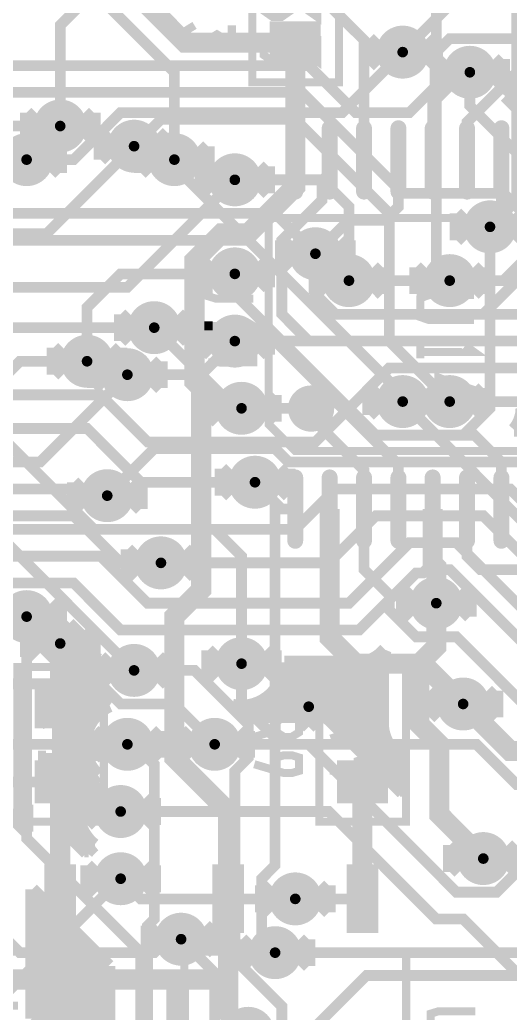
# Model space of a CAD drawing. Extents: x -10 to 131, y -93 to 209.
# Drawn here: x 76.71 to 85.98, y -5.08 to 13.69 of the extents above; entities that cross this region are included whole.
import ezdxf

# ---------------------------------------------------------------- set-up
doc = ezdxf.new("R2010")
doc.units = 0
doc.header["$MEASUREMENT"] = 0
doc.layers.get('0').update_dxf_attribs({"linetype": 'CONTINUOUS'})
for name, color, linetype in [('22-303-0_AST', 7, 'CONTINUOUS'), ('22-303-0_BOT', 2, 'CONTINUOUS'), ('22-303-0_DRD', 6, 'CONTINUOUS'), ('22-303-0_DRL', 1, 'CONTINUOUS'), ('22-303-0_GND', 3, 'CONTINUOUS'), ('22-303-0_IN1', 10, 'CONTINUOUS'), ('22-303-0_SMT', 9, 'CONTINUOUS'), ('22-303-0_SPT', 11, 'CONTINUOUS'), ('22-303-0_SST', 8, 'CONTINUOUS'), ('22-303-0_TOP', 15, 'CONTINUOUS'), ('THRUHOLE_TAP', 2, 'CONTINUOUS')]:
    doc.layers.add(name, color=color, linetype=linetype)

# ---------------------------------------------------------------- blocks, each defined once
blk = doc.blocks.new('OBLONG_56')
at = {"const_width": 0.29972}
blk.add_lwpolyline([(0, 0.59944), (0, -0.59944)], dxfattribs=at)
at = {"const_width": 0.14986}
for points in [[(-0.07493, 0.59944, 1), (0.07493, 0.59944, 1)], [(-0.07493, -0.59944, 1), (0.07493, -0.59944, 1)]]:
    blk.add_lwpolyline(points, format="xyb", close=True, dxfattribs=at)
blk = doc.blocks.new('ROUND_70')
at = {"const_width": 0.29972}
blk.add_lwpolyline([(-0.14986, 0, 1), (0.14986, 0, 1)], format="xyb", close=True, dxfattribs=at)
blk = doc.blocks.new('ROUND_75')
at = {"const_width": 0.29972}
blk.add_lwpolyline([(-0.14986, 0, 1), (0.14986, 0, 1)], format="xyb", close=True, dxfattribs=at)
blk = doc.blocks.new('ROUND_116')
at = {"const_width": 0.10033}
blk.add_lwpolyline([(-0.050164, 0, 1), (0.050164, 0, 1)], format="xyb", close=True, dxfattribs=at)
blk = doc.blocks.new('ROUND_117')
at = {"const_width": 0.10033}
blk.add_lwpolyline([(-0.050164, 0, 1), (0.050164, 0, 1)], format="xyb", close=True, dxfattribs=at)
blk = doc.blocks.new('ROUND_98')
at = {"const_width": 0.50038}
blk.add_lwpolyline([(-0.25019, 0, 1), (0.25019, 0, 1)], format="xyb", close=True, dxfattribs=at)
blk = doc.blocks.new('ROUND_100')
at = {"const_width": 0.50038}
blk.add_lwpolyline([(-0.25019, 0, 1), (0.25019, 0, 1)], format="xyb", close=True, dxfattribs=at)
blk = doc.blocks.new('ROUND_101')
at = {"const_width": 0.0635}
blk.add_lwpolyline([(-0.03175, 0, 1), (0.03175, 0, 1)], format="xyb", close=True, dxfattribs=at)
blk = doc.blocks.new('ROUND_68')
at = {"const_width": 0.29972}
blk.add_lwpolyline([(-0.14986, 0, 1), (0.14986, 0, 1)], format="xyb", close=True, dxfattribs=at)
blk = doc.blocks.new('RECTANGLE_3')
blk.add_solid([(0.4826, 0.4064), (0.4826, -0.4064), (-0.4826, 0.4064), (-0.4826, -0.4064)])
blk = doc.blocks.new('RECTANGLE_49')
blk.add_solid([(0.29972, 0.65024), (0.29972, -0.65024), (-0.29972, 0.65024), (-0.29972, -0.65024)])
blk = doc.blocks.new('ROUND_108')
at = {"const_width": 0.10033}
blk.add_lwpolyline([(-0.050164, 0, 1), (0.050164, 0, 1)], format="xyb", close=True, dxfattribs=at)

msp = doc.modelspace()

# ---------------------------------------------------------------- linework, layer by layer
at = {"layer": '22-303-0_AST', "const_width": 0.1524}
for points in [[(82.7405, 12.5095), (82.7405, 15.4305), (81.1022, 15.4305), (81.1022, 12.5095), (82.7405, 12.5095)], [(81.48574, 14.22146), (81.31556, 14.10208), (81.31556, 13.86586), (81.48574, 13.74648), (81.65592, 13.74648), (81.99374, 13.9827), (82.33156, 13.74648), (82.33156, 14.22146)], [(81.48574, 13.38326), (81.31556, 13.26388), (81.31556, 13.02766), (81.48574, 12.90828), (81.65592, 12.90828), (81.99374, 13.1445), (82.33156, 12.90828), (82.33156, 13.38326)], [(81.41462, 6.0452), (81.915, 5.54482), (88.2142, 5.54482), (88.2142, 9.9441), (81.41462, 9.9441), (81.41462, 6.0452)], [(85.29574, 8.01624), (84.44992, 8.01624), (84.27974, 8.07466), (84.27974, 8.43026), (84.44992, 8.49122), (85.29574, 8.49122)], [(84.27974, 7.29742), (84.27974, 7.53364)], [(84.27974, 7.41426), (85.29574, 7.41426), (85.1281, 7.53364)], [(84.6201, 6.45922), (84.6201, 6.93166), (85.29574, 6.69544), (85.29574, 6.57606), (84.27974, 6.57606)], [(82.0928, 6.68274), (82.0928, 6.00456)], [(82.22996, 6.7056), (82.22996, 5.98424)], [(82.54238, 6.49732), (81.88706, 6.49732)], [(81.95564, 6.59638), (81.95564, 6.09346)], [(82.42808, 6.63448), (81.99882, 6.63448)], [(82.36712, 6.67258), (82.36712, 6.01726)], [(82.50428, 6.55828), (82.50428, 6.12902)], [(82.5754, 6.36016), (81.85404, 6.36016)], [(82.55254, 6.223), (81.87436, 6.223)], [(82.46618, 6.08584), (81.96326, 6.08584)], [(78.2955, -1.4605), (78.2955, 1.4605), (76.6572, 1.4605), (76.6572, -1.4605), (78.2955, -1.4605)], [(84.0105, -1.4605), (84.0105, 1.4605), (82.3722, 1.4605), (82.3722, -1.4605), (84.0105, -1.4605)], [(77.63256, 0.83566), (77.63256, 0.48006), (77.80274, 0.36068), (77.97292, 0.36068), (78.14056, 0.48006), (78.14056, 0.83566), (77.12456, 0.83566)], [(77.63256, 0.53848), (77.12456, 0.36068)], [(83.09356, 0.58166), (83.09356, 0.22606), (83.26374, 0.10668), (83.43392, 0.10668), (83.60156, 0.22606), (83.60156, 0.58166), (82.58556, 0.58166)], [(83.09356, 0.28448), (82.58556, 0.10668)], [(77.12456, -0.35814), (77.12456, -0.12192)], [(77.12456, -0.23876), (78.14056, -0.23876), (77.97292, -0.12192)], [(83.09356, -0.67056), (83.09356, -0.31496), (83.26374, -0.25654), (83.43392, -0.25654), (83.60156, -0.31496), (83.60156, -0.67056), (83.43392, -0.73152), (83.26374, -0.73152), (82.58556, -0.49276)], [(77.12456, -1.07696), (77.12456, -0.84074)], [(77.12456, -0.96012), (78.14056, -0.96012), (77.97292, -0.84074)], [(74.29754, -7.41934), (74.10196, -7.2136), (74.10196, -3.91668), (78.29804, -3.91668), (78.29804, -7.52094), (74.39914, -7.52094), (74.29754, -7.41934)], [(80.01254, -7.41934), (79.81696, -7.2136), (79.81696, -3.91668), (84.01304, -3.91668), (84.01304, -7.52094), (80.11414, -7.52094), (80.01254, -7.41934)], [(76.67244, -5.41274), (75.82662, -5.41274), (75.65644, -5.35178), (75.65644, -4.99618), (75.82662, -4.93776), (76.67244, -4.93776)]]:
    msp.add_lwpolyline(points, dxfattribs=at)
for points in [[(82.21472, 6.7056, 0.4142136), (81.85404, 6.34492)], [(82.5754, 6.34492, 0.4142136), (82.21472, 6.7056)], [(81.85404, 6.34492, 0.4142136), (82.21472, 5.98424)], [(82.21472, 5.98424, 0.4142136), (82.5754, 6.34492)]]:
    msp.add_lwpolyline(points, format="xyb", dxfattribs=at)
at = {"layer": '22-303-0_BOT'}
for points, const_width in [([(75.057, 25.273), (75.311, 25.019), (75.311, 20.32), (71.755, 16.764), (71.755, 12.954), (73.279, 11.43), (74.93, 11.43), (76.327, 12.827), (82.169, 12.827), (83.058, 11.938), (84.074, 11.938), (84.582, 12.446), (84.582, 13.081), (84.836, 13.335), (100.33, 13.335), (101.346, 12.319)], 0.2032), ([(62.611, 22.987), (69.596, 22.987), (71.755, 20.828), (71.755, 18.161), (70.739, 17.145), (70.739, 12.573), (72.898, 10.414), (75.184, 10.414), (76.454, 11.684), (77.47, 11.684)], 0.2032), ([(76.835, 11.049), (76.454, 11.049), (75.311, 9.906), (72.771, 9.906), (70.231, 12.446), (70.231, 17.272), (71.247, 18.288), (71.247, 20.701), (69.85, 22.098), (60.96, 22.098), (60.325, 21.463)], 0.2032), ([(85.217, 12.7), (85.217, 12.065), (87.503, 9.779), (87.503, 8.255), (89.154, 6.604)], 0.2032), ([(86.02472, 12.7), (86.02432, 12.72539)], 0.254), ([(89.88552, 12.7254), (86.02472, 12.7254)], 0.254), ([(86.0044, 12.51966), (86.0044, 12.13866)], 0.254), ([(89.87028, 12.6238), (86.01964, 12.6238)], 0.254), ([(76.454, 12.319), (82.042, 12.319), (83.947, 10.414), (85.852, 10.414), (86.233, 10.033), (86.233, 8.509), (88.773, 5.969), (89.408, 5.969), (89.535, 5.842), (96.901, 5.842), (97.663, 6.604), (97.663, 6.985), (98.552, 7.874), (100.203, 7.874), (102.997, 5.08), (102.997, 4.318), (104.775, 2.54), (105.664, 2.54), (106.299, 3.175), (115.062, 3.175), (115.57, 3.683), (115.57, 11.176)], 0.2032), ([(89.8906, 12.3952), (85.96376, 12.3952)], 0.254), ([(85.8901, 12.25296), (87.92718, 10.21588)], 0.254), ([(89.9795, 12.1666), (85.97646, 12.1666)], 0.254), ([(78.867, 11.303), (79.375, 11.811), (81.915, 11.811), (83.693, 10.033), (83.693, 7.62), (84.836, 6.477)], 0.2032), ([(83.947, 6.477), (83.947, 6.604), (79.629, 10.922), (79.629, 11.049)], 0.2032), ([(82.931, 8.763), (82.931, 10.16), (82.423, 10.668), (80.772, 10.668)], 0.2032), ([(69.85, 10.16), (69.85, 10.033), (70.485, 9.398), (72.771, 9.398), (78.105, 4.064), (81.915, 4.064), (82.677, 4.826), (85.979, 4.826), (86.233, 4.572), (88.9, 4.572), (89.662, 5.334), (98.806, 5.334), (99.949, 6.477)], 0.2032), ([(85.598, 9.779), (85.598, 6.35), (85.09, 5.842), (83.439, 5.842), (80.772, 8.509), (80.772, 8.89)], 0.2032), ([(101.219, 4.699), (101.219, 0.381), (100.838, 0), (99.06, 0), (98.425, 0.635), (96.139, 0.635), (95.885, 0.381), (87.757, 0.381), (84.836, 3.302), (84.3915, 3.302), (84.328, 3.2385), (84.201, 3.2385), (83.1215, 2.159), (78.613, 2.159), (77.724, 3.048), (76.454, 3.048), (75.946, 2.54), (75.438, 2.54), (75.057, 2.921), (75.057, 6.477), (72.644, 8.89), (69.85, 8.89)], 0.2032), ([(78.74, 6.985), (80.137, 6.985), (80.772, 7.62)], 0.2032), ([(86.487, 5.9436), (86.05266, 5.9436)], 0.254), ([(87.884, 5.9944), (86.0933, 5.9944)], 0.254), ([(78.359, 4.699), (79.248, 5.588), (81.534, 5.588), (81.788, 5.334), (86.487, 5.334), (86.741, 5.08), (88.01608, 5.08), (88.27008, 5.334), (88.773, 5.334)], 0.2032), ([(79.375, 3.429), (82.55, 3.429), (83.439, 4.318), (85.471, 4.318), (87.249, 2.54), (99.441, 2.54), (100.584, 1.397), (100.584, 0.635)], 0.2032), ([(99.949, 1.143), (96.52, 1.143), (95.631, 2.032), (86.741, 2.032), (84.963, 3.81), (84.074, 3.81), (82.931, 2.667), (79.121, 2.667), (78.232, 3.556), (76.073, 3.556), (75.692, 3.175)], 0.2032), ([(84.582, 2.667), (84.582, 1.84404), (84.25942, 1.524), (84.25942, 0.381), (84.64042, 0), (84.64042, -1.32842), (85.471, -2.159)], 0.381), ([(76.835, 2.413), (76.835, -1.778), (78.994, -3.937), (78.994, -7.366), (84.836, -13.208), (89.789, -13.208)], 0.2032), ([(77.63002, 2.27838), (78.14564, 1.76276)], 0.254), ([(77.7748, 2.1336), (77.7748, -1.8542)], 0.254), ([(77.5462, 2.02946), (77.5462, -1.6256)], 0.254), ([(77.8002, 2.1082), (77.58176, 2.1082)], 0.254), ([(77.4446, 1.88214), (77.4446, -1.524)], 0.254), ([(78.0288, 1.8796), (77.4446, 1.8796)], 0.254), ([(78.0034, 1.905), (78.0034, 0.3302)], 0.254), ([(83.61426, 1.78816), (83.5533, 1.7272)], 0.254), ([(78.09992, 1.651), (77.4446, 1.651)], 0.254), ([(83.2612, 1.56464), (83.2612, -0.2286)], 0.254), ([(83.57362, 1.651), (83.45678, 1.651)], 0.254), ([(83.4898, 1.67386), (83.4898, -0.4572)], 0.254), ([(78.05928, 1.4224), (77.4446, 1.4224)], 0.254), ([(83.56092, 1.4224), (81.6991, 1.4224)], 0.254), ([(81.70672, 1.524), (81.70632, 1.54939)], 0.254), ([(83.1215, 1.5494), (81.70672, 1.5494)], 0.254), ([(81.8896, 1.5494), (81.8896, 0.6096)], 0.254), ([(82.1182, 1.5494), (82.1182, 0.6096)], 0.254), ([(82.3468, 1.5494), (82.3468, 0.58166)], 0.254), ([(82.5754, 1.5494), (82.5754, 0.45466)], 0.254), ([(82.804, 1.5494), (82.804, 0.22606)], 0.254), ([(83.0326, 1.5494), (83.0326, 0)], 0.254), ([(83.56092, 1.524), (83.56092, 0.381)], 0.254), ([(78.08468, 1.1938), (77.4446, 1.1938)], 0.254), ([(83.56092, 1.1938), (81.6356, 1.1938)], 0.254), ([(81.661, 1.25476), (81.661, 0.6096)], 0.254), ([(78.18374, 0.9652), (77.4446, 0.9652)], 0.254), ([(78.232, 0.89662), (78.232, 0.62738)], 0.254), ([(81.4324, 0.91694), (81.4324, 0.6096)], 0.254), ([(83.56092, 0.9652), (81.48066, 0.9652)], 0.254), ([(96.4438, -1.016), (96.27108, -0.889), (96.01708, -0.889), (95.25, -0.127), (85.979, -0.127), (85.09, 0.762)], 0.381), ([(78.40218, 0.7366), (77.4446, 0.7366)], 0.254), ([(80.9752, 0.71882), (80.9752, 0.6096)], 0.254), ([(83.56092, 0.7366), (81.07934, 0.7366)], 0.254), ([(81.2038, 0.7747), (81.2038, 0.6096)], 0.254), ([(78.11262, 0.508), (77.4446, 0.508)], 0.254), ([(82.169, 0.6096), (80.91932, 0.6096)], 0.254), ([(83.56092, 0.508), (82.50428, 0.508)], 0.254), ([(77.98054, 0.2794), (77.4446, 0.2794)], 0.254), ([(82.6008, 0.4318), (83.94192, -0.91186)], 0.254), ([(83.56854, 0.2794), (82.75066, 0.2794)], 0.254), ([(77.93228, 0.0508), (77.4446, 0.0508)], 0.254), ([(80.391, 0), (82.169, 0), (84.963, -2.794), (85.725, -2.794), (87.63, -0.889), (91.821, -0.889)], 0.2032), ([(83.64474, 0.0508), (82.97926, 0.0508)], 0.254), ([(83.7184, -0.05842), (83.7184, -0.6858)], 0.254), ([(83.77174, -0.11938), (83.94192, -0.28956)], 0.254), ([(77.9526, -0.1778), (77.4446, -0.1778)], 0.254), ([(83.83016, -0.1778), (83.20786, -0.1778)], 0.254), ([(83.94192, -0.28956), (83.94192, -0.91186)], 0.254), ([(78.0415, -0.4064), (77.4446, -0.4064)], 0.254), ([(78.0034, -0.3302), (78.0034, -0.73914)], 0.254), ([(83.94192, -0.4064), (83.43646, -0.4064)], 0.254), ([(78.11262, -0.635), (77.4446, -0.635)], 0.254), ([(83.94192, -0.635), (83.66506, -0.635)], 0.254), ([(77.9145, -0.8636), (77.4446, -0.8636)], 0.254), ([(83.94192, -0.8636), (83.89366, -0.8636)], 0.254), ([(77.8256, -1.0922), (77.4446, -1.0922)], 0.254), ([(77.80528, -1.3208), (77.4446, -1.3208)], 0.254), ([(78.613, -1.27), (82.55, -1.27), (84.582, -3.302), (85.09, -3.302), (86.233, -4.445), (93.726, -4.445), (94.615, -3.556), (95.758, -3.556), (96.393, -4.191), (101.981, -4.191)], 0.2032), ([(77.4446, -1.524), (77.97038, -2.04978)], 0.254), ([(77.85354, -1.5494), (77.46746, -1.5494)], 0.254), ([(77.98562, -1.778), (77.69606, -1.778)], 0.254), ([(78.0034, -1.79832), (78.0034, -2.00914)], 0.254), ([(78.00594, -2.0066), (77.92466, -2.0066)], 0.254), ([(81.915, -2.921), (78.994, -2.921), (78.613, -2.54)], 0.2032), ([(76.9366, -2.74066), (78.3844, -4.18846)], 0.254), ([(76.9366, -2.74066), (76.9366, -5.18414)], 0.254), ([(77.1144, -2.921), (76.9366, -2.921)], 0.254), ([(77.089, -2.89306), (77.089, -5.44576)], 0.254), ([(77.3176, -3.12166), (77.3176, -23.75154)], 0.254), ([(77.343, -3.1496), (76.9366, -3.1496)], 0.254), ([(77.5716, -3.3782), (76.9366, -3.3782)], 0.254), ([(77.5462, -3.35026), (77.5462, -23.84298)], 0.254), ([(77.8002, -3.6068), (76.9366, -3.6068)], 0.254), ([(77.7748, -3.57886), (77.7748, -23.60676)], 0.254), ([(78.0288, -3.8354), (76.9366, -3.8354)], 0.254), ([(78.0034, -3.80746), (78.0034, -23.44928)], 0.254), ([(83.439, -6.223), (80.899, -6.223), (80.391, -5.715), (80.391, -4.318), (79.756, -3.683)], 0.2032), ([(78.2574, -4.064), (76.9366, -4.064)], 0.254), ([(78.232, -4.03606), (78.232, -23.34514)], 0.254), ([(78.3844, -4.18846), (78.3844, -7.366)], 0.254), ([(78.3844, -4.2926), (76.9366, -4.2926)], 0.254), ([(78.3844, -4.5212), (76.9366, -4.5212)], 0.254), ([(79.6036, -4.47548), (79.6036, -7.112)], 0.254), ([(79.7306, -4.5212), (79.6036, -4.5212)], 0.254), ([(79.70012, -4.48818), (79.7814, -4.56946)], 0.254), ([(79.7814, -4.56946), (79.7814, -5.715)], 0.254), ([(78.3844, -4.7498), (76.9366, -4.7498)], 0.254), ([(79.7814, -4.7498), (79.6036, -4.7498)], 0.254), ([(78.3844, -4.9784), (76.9366, -4.9784)], 0.254), ([(79.7814, -4.9784), (79.6036, -4.9784)], 0.254)]:
    msp.add_lwpolyline(points, dxfattribs=dict(at, const_width=const_width))
at = {"layer": '22-303-0_BOT', "const_width": 0.254}
for points in [[(85.8901, 12.25296, 0.1476233), (86.02503, 12.7)], [(86.05266, 5.9436, 0.1844009), (86.20782, 6.35)], [(77.4446, 1.88214, 0.1380486), (77.632, 2.27804)], [(78.14564, 1.76276, 0.1178576), (78.05821, 1.397)], [(83.61426, 1.78816, 0.0974632), (83.56228, 1.524)], [(83.61426, 1.78816, 0.0974632), (83.56228, 1.524)], [(83.1215, 1.5494, 0.1989118), (83.55255, 1.72795)], [(83.1215, 1.5494, 0.1989118), (83.55255, 1.72795)], [(78.05928, 1.397, 0.2452127), (78.40499, 0.73445)], [(80.899, 0.71628, 0.4142136), (81.70672, 1.524)], [(78.40472, 0.73406, 0.293613), (77.93228, 0)], [(80.91932, 0.6096, 0.0715318), (80.72614, 0.73376)], [(80.72628, 0.73406, 0.0538675), (80.899, 0.7154)], [(82.6008, 0.4318, 0.1989124), (82.169, 0.61066)], [(83.56092, 0.381, 0.1989118), (83.7655, -0.11291)], [(77.93228, 0, 0.2052854), (78.18301, -0.58496)], [(78.18374, -0.5842, 0.258415), (77.80394, -1.27)], [(77.80528, -1.27, 0.2297739), (78.11308, -1.90442)], [(78.11262, -1.905, 0.0630194), (77.97022, -2.04966)], [(79.6036, -4.47548, 0.0301838), (79.70013, -4.48806)], [(77.13472, -5.715, 0.1810574), (76.93613, -5.18455)]]:
    msp.add_lwpolyline(points, format="xyb", dxfattribs=at)
at = {"layer": '22-303-0_DRD', "const_width": 0.254}
for points in [[(83.312, 12.827), (83.947, 13.462)], [(83.947, 13.462), (84.582, 12.827)], [(83.312, 13.335), (83.312, 12.827)], [(83.947, 12.7), (83.312, 13.335)], [(84.582, 13.335), (83.947, 12.7)], [(84.582, 12.827), (84.582, 13.335)], [(84.582, 12.446), (85.217, 13.081)], [(85.217, 13.081), (85.852, 12.446)], [(84.582, 12.954), (84.582, 12.446)], [(85.217, 12.319), (84.582, 12.954)], [(85.852, 12.954), (85.217, 12.319)], [(85.852, 12.446), (85.852, 12.954)], [(76.835, 11.43), (77.47, 12.065)], [(76.835, 11.938), (76.835, 11.43)], [(77.47, 11.303), (76.835, 11.938)], [(77.47, 12.065), (78.105, 11.43)], [(78.105, 11.938), (77.47, 11.303)], [(78.105, 11.43), (78.105, 11.938)], [(78.232, 11.049), (78.867, 11.684)], [(78.232, 11.557), (78.232, 11.049)], [(78.867, 10.922), (78.232, 11.557)], [(78.867, 11.684), (79.502, 11.049)], [(79.502, 11.557), (78.867, 10.922)], [(79.502, 11.049), (79.502, 11.557)], [(76.2, 10.795), (76.835, 11.43)], [(76.835, 11.43), (77.47, 10.795)], [(78.994, 10.795), (79.629, 11.43)], [(79.629, 11.43), (80.264, 10.795)], [(76.835, 10.668), (76.2, 11.303)], [(77.47, 11.303), (76.835, 10.668)], [(77.47, 10.795), (77.47, 11.303)], [(78.994, 11.303), (78.994, 10.795)], [(79.629, 10.668), (78.994, 11.303)], [(80.264, 11.303), (79.629, 10.668)], [(80.264, 10.795), (80.264, 11.303)], [(80.137, 10.414), (80.772, 11.049)], [(80.772, 11.049), (81.407, 10.414)], [(80.137, 10.922), (80.137, 10.414)], [(80.772, 10.287), (80.137, 10.922)], [(81.407, 10.922), (80.772, 10.287)], [(81.407, 10.414), (81.407, 10.922)], [(84.963, 9.525), (85.598, 10.16)], [(84.963, 9.525), (85.598, 10.16)], [(84.963, 9.525), (85.598, 10.16)], [(84.963, 10.033), (84.963, 9.525)], [(85.598, 9.398), (84.963, 10.033)], [(84.963, 10.033), (84.963, 9.525)], [(85.598, 9.398), (84.963, 10.033)], [(84.963, 10.033), (84.963, 9.525)], [(85.598, 9.398), (84.963, 10.033)], [(85.598, 10.16), (86.233, 9.525)], [(85.598, 10.16), (86.233, 9.525)], [(85.598, 10.16), (86.233, 9.525)], [(86.233, 10.033), (85.598, 9.398)], [(86.233, 10.033), (85.598, 9.398)], [(86.233, 10.033), (85.598, 9.398)], [(81.661, 9.017), (82.296, 9.652)], [(82.296, 9.652), (82.931, 9.017)], [(81.661, 9.525), (81.661, 9.017)], [(82.296, 8.89), (81.661, 9.525)], [(82.931, 9.525), (82.296, 8.89)], [(82.931, 9.017), (82.931, 9.525)], [(80.137, 8.636), (80.772, 9.271)], [(80.772, 9.271), (81.407, 8.636)], [(80.137, 9.144), (80.137, 8.636)], [(80.772, 8.509), (80.137, 9.144)], [(81.407, 9.144), (80.772, 8.509)], [(81.407, 8.636), (81.407, 9.144)], [(82.296, 8.509), (82.931, 9.144)], [(82.931, 9.144), (83.566, 8.509)], [(84.201, 8.509), (84.836, 9.144)], [(84.836, 9.144), (85.471, 8.509)], [(82.296, 9.017), (82.296, 8.509)], [(82.931, 8.382), (82.296, 9.017)], [(83.566, 9.017), (82.931, 8.382)], [(83.566, 8.509), (83.566, 9.017)], [(84.201, 9.017), (84.201, 8.509)], [(84.836, 8.382), (84.201, 9.017)], [(85.471, 9.017), (84.836, 8.382)], [(85.471, 8.509), (85.471, 9.017)], [(78.613, 7.62), (79.248, 8.255)], [(79.248, 8.255), (79.883, 7.62)], [(78.613, 8.128), (78.613, 7.62)], [(79.248, 7.493), (78.613, 8.128)], [(79.883, 8.128), (79.248, 7.493)], [(79.883, 7.62), (79.883, 8.128)], [(80.137, 7.366), (80.772, 8.001)], [(80.137, 7.366), (80.772, 8.001)], [(80.772, 8.001), (81.407, 7.366)], [(80.772, 8.001), (81.407, 7.366)], [(80.137, 7.874), (80.137, 7.366)], [(80.772, 7.239), (80.137, 7.874)], [(80.137, 7.874), (80.137, 7.366)], [(80.772, 7.239), (80.137, 7.874)], [(81.407, 7.874), (80.772, 7.239)], [(81.407, 7.874), (80.772, 7.239)], [(81.407, 7.366), (81.407, 7.874)], [(81.407, 7.366), (81.407, 7.874)], [(77.343, 6.985), (77.978, 7.62)], [(77.978, 7.62), (78.613, 6.985)], [(77.343, 7.493), (77.343, 6.985)], [(77.978, 6.858), (77.343, 7.493)], [(78.613, 7.493), (77.978, 6.858)], [(78.613, 6.985), (78.613, 7.493)], [(78.105, 6.731), (78.74, 7.366)], [(78.105, 7.239), (78.105, 6.731)], [(78.74, 6.604), (78.105, 7.239)], [(78.74, 7.366), (79.375, 6.731)], [(79.375, 7.239), (78.74, 6.604)], [(79.375, 6.731), (79.375, 7.239)], [(83.312, 6.223), (83.947, 6.858)], [(83.312, 6.223), (83.947, 6.858)], [(83.947, 6.858), (84.582, 6.223)], [(83.947, 6.858), (84.582, 6.223)], [(84.201, 6.223), (84.836, 6.858)], [(84.836, 6.858), (85.471, 6.223)], [(80.264, 6.096), (80.899, 6.731)], [(80.899, 6.731), (81.534, 6.096)], [(83.312, 6.731), (83.312, 6.223)], [(83.947, 6.096), (83.312, 6.731)], [(83.312, 6.731), (83.312, 6.223)], [(83.947, 6.096), (83.312, 6.731)], [(84.582, 6.731), (83.947, 6.096)], [(84.582, 6.731), (83.947, 6.096)], [(84.201, 6.731), (84.201, 6.223)], [(84.836, 6.096), (84.201, 6.731)], [(84.582, 6.223), (84.582, 6.731)], [(84.582, 6.223), (84.582, 6.731)], [(85.471, 6.731), (84.836, 6.096)], [(85.471, 6.223), (85.471, 6.731)], [(80.264, 6.604), (80.264, 6.096)], [(80.899, 5.969), (80.264, 6.604)], [(81.534, 6.604), (80.899, 5.969)], [(81.534, 6.096), (81.534, 6.604)], [(80.518, 4.699), (81.153, 5.334)], [(80.518, 4.699), (81.153, 5.334)], [(81.153, 5.334), (81.788, 4.699)], [(81.153, 5.334), (81.788, 4.699)], [(80.518, 5.207), (80.518, 4.699)], [(81.153, 4.572), (80.518, 5.207)], [(80.518, 5.207), (80.518, 4.699)], [(81.153, 4.572), (80.518, 5.207)], [(81.788, 5.207), (81.153, 4.572)], [(81.788, 5.207), (81.153, 4.572)], [(81.788, 4.699), (81.788, 5.207)], [(81.788, 4.699), (81.788, 5.207)], [(77.724, 4.445), (78.359, 5.08)], [(77.724, 4.953), (77.724, 4.445)], [(78.359, 4.318), (77.724, 4.953)], [(78.359, 5.08), (78.994, 4.445)], [(78.994, 4.953), (78.359, 4.318)], [(78.994, 4.445), (78.994, 4.953)], [(78.74, 3.175), (79.375, 3.81)], [(78.74, 3.683), (78.74, 3.175)], [(79.375, 3.048), (78.74, 3.683)], [(79.375, 3.81), (80.01, 3.175)], [(80.01, 3.683), (79.375, 3.048)], [(80.01, 3.175), (80.01, 3.683)], [(83.947, 2.413), (84.582, 3.048)], [(83.947, 2.921), (83.947, 2.413)], [(84.582, 2.286), (83.947, 2.921)], [(84.582, 3.048), (85.217, 2.413)], [(85.217, 2.921), (84.582, 2.286)], [(85.217, 2.413), (85.217, 2.921)], [(76.2, 2.159), (76.835, 2.794)], [(76.835, 2.794), (77.47, 2.159)], [(76.835, 2.032), (76.2, 2.667)], [(77.47, 2.667), (76.835, 2.032)], [(77.47, 2.159), (77.47, 2.667)], [(76.835, 1.651), (77.47, 2.286)], [(76.835, 2.159), (76.835, 1.651)], [(77.47, 1.524), (76.835, 2.159)], [(77.47, 2.286), (78.105, 1.651)], [(78.105, 2.159), (77.47, 1.524)], [(78.105, 1.651), (78.105, 2.159)], [(78.232, 1.143), (78.867, 1.778)], [(78.867, 1.778), (79.502, 1.143)], [(80.264, 1.27), (80.899, 1.905)], [(80.264, 1.778), (80.264, 1.27)], [(80.899, 1.143), (80.264, 1.778)], [(80.899, 1.905), (81.534, 1.27)], [(81.534, 1.778), (80.899, 1.143)], [(81.534, 1.27), (81.534, 1.778)], [(78.232, 1.651), (78.232, 1.143)], [(78.867, 1.016), (78.232, 1.651)], [(79.502, 1.651), (78.867, 1.016)], [(79.502, 1.143), (79.502, 1.651)], [(81.534, 0.4572), (82.169, 1.0922)], [(81.534, 0.4572), (82.169, 1.0922)], [(82.169, 1.0922), (82.804, 0.4572)], [(82.169, 1.0922), (82.804, 0.4572)], [(84.455, 0.508), (85.09, 1.143)], [(84.455, 1.016), (84.455, 0.508)], [(85.09, 0.381), (84.455, 1.016)], [(85.09, 1.143), (85.725, 0.508)], [(85.725, 1.016), (85.09, 0.381)], [(85.725, 0.508), (85.725, 1.016)], [(81.534, 0.9652), (81.534, 0.4572)], [(82.169, 0.3302), (81.534, 0.9652)], [(81.534, 0.9652), (81.534, 0.4572)], [(82.169, 0.3302), (81.534, 0.9652)], [(82.804, 0.9652), (82.169, 0.3302)], [(82.804, 0.9652), (82.169, 0.3302)], [(82.804, 0.4572), (82.804, 0.9652)], [(82.804, 0.4572), (82.804, 0.9652)], [(78.105, -0.254), (78.74, 0.381)], [(78.105, 0.254), (78.105, -0.254)], [(78.74, -0.381), (78.105, 0.254)], [(78.74, 0.381), (79.375, -0.254)], [(79.375, 0.254), (78.74, -0.381)], [(79.375, -0.254), (79.375, 0.254)], [(79.756, -0.254), (80.391, 0.381)], [(79.756, 0.254), (79.756, -0.254)], [(80.391, -0.381), (79.756, 0.254)], [(80.391, 0.381), (81.026, -0.254)], [(81.026, 0.254), (80.391, -0.381)], [(81.026, -0.254), (81.026, 0.254)], [(76.2, -1.016), (76.835, -1.651)], [(77.978, -1.524), (78.613, -0.889)], [(77.978, -1.016), (77.978, -1.524)], [(78.613, -1.651), (77.978, -1.016)], [(78.613, -0.889), (79.248, -1.524)], [(79.248, -1.016), (78.613, -1.651)], [(79.248, -1.524), (79.248, -1.016)], [(76.835, -1.143), (76.2, -1.778)], [(76.835, -1.651), (76.835, -1.143)], [(84.836, -2.413), (85.471, -1.778)], [(85.471, -1.778), (86.106, -2.413)], [(84.836, -1.905), (84.836, -2.413)], [(85.471, -2.54), (84.836, -1.905)], [(86.106, -1.905), (85.471, -2.54)], [(86.106, -2.413), (86.106, -1.905)], [(77.978, -2.794), (78.613, -2.159)], [(78.613, -2.159), (79.248, -2.794)], [(77.978, -2.286), (77.978, -2.794)], [(78.613, -2.921), (77.978, -2.286)], [(79.248, -2.286), (78.613, -2.921)], [(79.248, -2.794), (79.248, -2.286)], [(81.28, -3.175), (81.915, -2.54)], [(81.915, -2.54), (82.55, -3.175)], [(81.28, -2.667), (81.28, -3.175)], [(81.915, -3.302), (81.28, -2.667)], [(82.55, -2.667), (81.915, -3.302)], [(82.55, -3.175), (82.55, -2.667)], [(79.121, -3.937), (79.756, -3.302)], [(79.756, -3.302), (80.391, -3.937)], [(79.121, -3.429), (79.121, -3.937)], [(79.756, -4.064), (79.121, -3.429)], [(80.391, -3.429), (79.756, -4.064)], [(80.391, -3.937), (80.391, -3.429)], [(80.899, -4.191), (81.534, -3.556)], [(80.899, -3.683), (80.899, -4.191)], [(81.534, -4.318), (80.899, -3.683)], [(81.534, -3.556), (82.169, -4.191)], [(82.169, -3.683), (81.534, -4.318)], [(82.169, -4.191), (82.169, -3.683)], [(80.391, -5.715), (81.026, -5.08)], [(81.026, -5.08), (81.661, -5.715)]]:
    msp.add_lwpolyline(points, dxfattribs=at)
at = {"layer": '22-303-0_IN1', "const_width": 0.2032}
for points in [[(74.676, 23.368), (75.946, 22.098), (75.946, 10.414), (76.327, 10.033), (81.534, 10.033), (82.296, 9.271)], [(85.598, 9.779), (86.106, 10.287), (86.106, 16.637), (93.853, 16.637), (94.107, 16.891), (94.107, 22.606)], [(91.186, 7.874), (90.17, 7.874), (89.789, 7.493), (88.138, 7.493), (87.757, 7.112), (83.693, 7.112), (82.296, 5.715), (79.121, 5.715), (78.232, 6.604), (66.802, 6.604), (66.294, 7.112), (66.294, 16.002), (61.976, 20.32), (60.706, 20.32), (60.452, 20.574), (56.515, 20.574), (56.007, 21.082), (56.007, 21.971)], [(86.868, 9.525), (85.471, 8.128), (82.423, 8.128), (81.026, 9.525), (76.2, 9.525), (75.438, 10.287), (75.438, 19.812), (74.676, 20.574)], [(57.15, 19.431), (57.658, 19.939), (58.674, 19.939), (59.309, 19.304), (60.452, 19.304), (60.96, 19.812), (61.849, 19.812), (65.405, 16.256), (65.405, 4.572), (65.913, 4.064), (80.391, 4.064), (80.899, 3.556), (80.899, 1.524)], [(95.631, 17.78), (95.631, 17.653), (93.599, 15.621), (93.599, 15.113), (91.313, 12.827), (91.313, 12.319), (90.932, 11.938), (90.551, 11.938), (86.233, 7.62), (80.772, 7.62)], [(77.47, 11.684), (77.47, 13.589), (80.772, 16.891), (85.852, 16.891), (86.106, 16.637), (86.106, 10.287), (85.598, 9.779)], [(83.947, 16.256), (84.582, 15.621), (84.582, 9.017), (84.836, 8.763)], [(83.947, 13.081), (82.804, 11.938), (78.613, 11.938), (77.724, 11.049), (76.835, 11.049)], [(80.772, 8.89), (78.613, 8.89), (77.978, 8.255), (77.978, 7.239)], [(79.248, 7.874), (80.772, 6.35), (80.899, 6.35)], [(83.947, 6.477), (87.122, 3.302), (87.122, -2.286), (94.488, -9.652)], [(81.153, 4.953), (78.994, 4.953), (77.978, 5.969), (67.437, 5.969)], [(81.534, -3.937), (81.28, -3.683), (81.28, -2.54), (81.534, -2.286), (81.534, 4.572), (81.153, 4.953)], [(83.566, -9.779), (81.661, -7.874), (81.661, -4.953), (80.772, -4.064), (80.772, -0.508), (81.026, -0.254), (81.026, 0.381), (80.01, 1.397), (78.867, 1.397)], [(75.819, 1.143), (78.232, 1.143), (78.613, 0.762), (79.629, 0.762), (80.391, 0)], [(72.517, -0.381), (72.898, 0), (77.343, 0), (78.613, -1.27)], [(78.74, 0), (78.867, 0), (79.248, -0.381), (79.248, -3.302), (79.121, -3.429), (79.121, -6.477), (83.185, -10.541)], [(78.613, -2.54), (76.2, -4.953), (68.707, -4.953)]]:
    msp.add_lwpolyline(points, dxfattribs=at)
at = {"layer": '22-303-0_SST', "const_width": 0.1524}
for points in [[(82.7405, 12.5095), (82.7405, 15.4305), (81.1022, 15.4305), (81.1022, 12.5095), (82.7405, 12.5095)], [(80.01, 13.58646), (79.8703, 13.5001), (79.8703, 13.33246), (80.01, 13.2461), (80.15224, 13.2461), (80.43418, 13.41628), (80.71612, 13.2461), (80.71612, 13.58646)], [(81.41462, 6.0452), (81.915, 5.54482), (88.2142, 5.54482), (88.2142, 9.9441), (81.41462, 9.9441), (81.41462, 6.0452)], [(81.11998, 8.42264), (80.41386, 8.42264), (80.27416, 8.46582), (80.27416, 8.71982), (80.41386, 8.76046), (81.11998, 8.76046)], [(80.27416, 7.82066), (80.27416, 7.99084)], [(80.27416, 7.90702), (81.11998, 7.90702), (80.97774, 7.99084)], [(80.5561, 7.13486), (80.5561, 7.47522), (81.11998, 7.30504), (81.11998, 7.22122), (80.27416, 7.22122)], [(82.0928, 6.68274), (82.0928, 6.00456)], [(82.22996, 6.7056), (82.22996, 5.98424)], [(82.54238, 6.49732), (81.88706, 6.49732)], [(81.95564, 6.59638), (81.95564, 6.09346)], [(82.42808, 6.63448), (81.99882, 6.63448)], [(82.36712, 6.67258), (82.36712, 6.01726)], [(82.50428, 6.55828), (82.50428, 6.12902)], [(82.5754, 6.36016), (81.85404, 6.36016)], [(82.55254, 6.223), (81.87436, 6.223)], [(82.46618, 6.08584), (81.96326, 6.08584)], [(78.2955, -1.4605), (78.2955, 1.4605), (76.6572, 1.4605), (76.6572, -1.4605), (78.2955, -1.4605)], [(84.0105, -1.4605), (84.0105, 1.4605), (82.3722, 1.4605), (82.3722, -1.4605), (84.0105, -1.4605)], [(81.56448, 0.48006), (81.56448, 0.22606), (81.70418, 0.1397), (81.84642, 0.1397), (81.98612, 0.22606), (81.98612, 0.48006), (81.1403, 0.48006)], [(81.56448, 0.2667), (81.1403, 0.1397)], [(81.56448, -0.50292), (81.56448, -0.24892), (81.70418, -0.20574), (81.84642, -0.20574), (81.98612, -0.24892), (81.98612, -0.50292), (81.84642, -0.54356), (81.70418, -0.54356), (81.1403, -0.37592)], [(74.29754, -7.41934), (74.39914, -7.52094), (78.29804, -7.52094), (78.29804, -3.91668), (74.10196, -3.91668), (74.10196, -7.2136), (74.29754, -7.41934)], [(80.01254, -7.41934), (80.11414, -7.52094), (84.01304, -7.52094), (84.01304, -3.91668), (79.81696, -3.91668), (79.81696, -7.2136), (80.01254, -7.41934)], [(85.32368, -5.38734), (84.61756, -5.38734), (84.47532, -5.34416), (84.47532, -5.09016), (84.61756, -5.04698), (85.32368, -5.04698)]]:
    msp.add_lwpolyline(points, dxfattribs=at)
for points in [[(82.21472, 6.7056, 0.4142136), (81.85404, 6.34492)], [(82.5754, 6.34492, 0.4142136), (82.21472, 6.7056)], [(81.85404, 6.34492, 0.4142136), (82.21472, 5.98424)], [(82.21472, 5.98424, 0.4142136), (82.5754, 6.34492)]]:
    msp.add_lwpolyline(points, format="xyb", dxfattribs=at)
at = {"layer": '22-303-0_TOP'}
for points, const_width in [([(81.915, 13.2588), (79.8322, 13.2588), (78.232, 14.859), (76.327, 14.859), (75.819, 15.367), (75.819, 28.321), (74.8538, 29.2862), (62.865, 29.2862)], 0.381), ([(79.629, 11.049), (79.629, 12.7), (77.978, 14.351), (76.073, 14.351), (75.311, 15.113), (75.311, 21.336), (74.295, 22.352), (65.786, 22.352), (64.897, 21.463), (64.48552, 21.05152), (63.4619, 21.05152)], 0.2032), ([(111.125, 17.526), (110.363, 16.764), (108.458, 16.764), (107.823, 17.399), (97.028, 17.399), (96.774, 17.145), (76.962, 17.145), (76.454, 16.637), (76.454, 15.621), (76.708, 15.367), (77.343, 15.367), (77.978, 16.002), (79.248, 16.002), (81.28, 13.97), (82.55, 13.97), (83.21548, 13.3096), (83.21548, 11.04392)], 0.2032), ([(94.361, 15.494), (93.726, 16.129), (91.694, 16.129), (90.932, 15.367), (86.233, 15.367), (83.947, 13.081)], 0.2032), ([(77.978, 16.002), (79.248, 16.002), (81.28, 13.97), (82.55, 13.97), (83.21548, 13.3096), (83.21548, 11.04392)], 0.2032), ([(81.915, 13.2588), (81.915, 11.04392)], 0.381), ([(92.32392, 11.30554), (92.32392, 12.573), (91.68892, 13.208), (86.614, 13.208), (85.16366, 11.75766), (85.16366, 11.04392)], 0.2032), ([(84.51342, 11.04392), (84.51342, 12.12342), (85.09, 12.7), (85.217, 12.7)], 0.2032), ([(62.738, 12.319), (64.008, 12.319), (65.532, 10.795), (70.104, 10.795), (71.247, 9.652), (77.216, 9.652), (78.867, 11.303)], 0.2032), ([(80.645, -2.91592), (80.645, -1.27), (79.629, -0.254), (79.629, 2.413), (80.137, 2.921), (80.137, 6.731), (80.01, 6.858), (80.01, 9.144), (80.518, 9.652), (81.026, 9.652), (81.915, 10.541), (81.915, 11.04392)], 0.381), ([(82.56524, 11.04392), (82.56524, 10.795), (82.43824, 10.668), (82.423, 10.668), (82.423, 10.287), (81.661, 9.525), (81.661, 8.128), (82.169, 7.62), (86.995, 7.62), (87.249, 7.874), (89.027, 7.874), (89.281, 8.128)], 0.2032), ([(82.296, 9.271), (82.931, 9.906), (83.61172, 9.906), (83.86572, 10.16), (83.86572, 11.04392)], 0.2032), ([(83.86572, 11.04392), (83.86572, 10.16), (83.61172, 9.906), (82.931, 9.906), (82.296, 9.271), (82.296, 8.509), (82.677, 8.128), (86.868, 8.128), (89.027, 10.287), (90.805, 10.287)], 0.2032), ([(86.46414, 11.04392), (86.46414, 10.287), (86.233, 10.05586), (86.233, 9.144), (85.852, 8.763), (84.836, 8.763), (82.931, 8.763)], 0.2032), ([(84.836, 8.763), (85.852, 8.763), (86.233, 9.144), (86.233, 10.05586), (86.46414, 10.287), (86.46414, 11.04392)], 0.2032), ([(85.8139, 11.04392), (85.8139, 9.9949), (85.598, 9.779)], 0.2032), ([(85.598, 9.779), (85.8139, 9.9949), (85.8139, 11.04392)], 0.2032), ([(85.8139, 11.04392), (85.8139, 9.9949), (85.598, 9.779)], 0.2032), ([(80.772, 10.668), (78.74, 8.636), (70.993, 8.636), (70.104, 9.525), (65.532, 9.525), (64.135, 10.922), (62.992, 10.922)], 0.2032), ([(66.929, 7.62), (75.565, 7.62), (75.819, 7.874), (79.248, 7.874)], 0.2032), ([(80.772, 7.62), (81.534, 7.62), (83.86572, 5.28828), (83.86572, 4.445)], 0.2032), ([(80.772, 7.62), (81.534, 7.62), (83.86572, 5.28828), (83.86572, 4.445)], 0.2032), ([(77.978, 7.239), (76.708, 7.239), (76.327, 6.858), (63.373, 6.858), (63.119, 7.112)], 0.2032), ([(58.674, 4.572), (72.771, 4.572), (73.533, 5.334), (77.089, 5.334), (78.74, 6.985)], 0.2032), ([(85.8139, 4.445), (85.8139, 5.334), (85.3059, 5.842), (84.582, 5.842), (83.947, 6.477)], 0.2032), ([(85.8139, 4.445), (85.8139, 5.334), (85.3059, 5.842), (84.582, 5.842), (83.947, 6.477)], 0.2032), ([(84.836, 6.477), (86.46414, 6.477), (86.46414, 4.445)], 0.2032), ([(80.899, 6.35), (82.042, 6.35), (83.21548, 5.17652), (83.21548, 4.445)], 0.2032), ([(37.973, 4.572), (53.213, 4.572), (54.229, 5.588), (56.261, 5.588), (57.912, 3.937), (73.152, 3.937), (74.041, 4.826), (78.232, 4.826), (78.359, 4.699)], 0.2032), ([(81.153, 4.953), (81.661, 4.445), (81.915, 4.445)], 0.2032), ([(81.915, 4.445), (81.661, 4.445), (81.153, 4.953)], 0.2032), ([(85.09, 0.762), (84.328, 1.524), (83.058, 1.524), (82.56524, 2.01676), (82.56524, 4.445)], 0.381), ([(83.21548, 4.445), (83.21548, 3.302), (83.693, 2.82448), (83.693, 2.54), (84.201, 2.032), (84.963, 2.032), (87.249, -0.254), (91.313, -0.254), (91.948, 0.381), (94.488, 0.381), (95.25, -0.381), (96.774, -0.381), (97.155, -0.762), (97.536, -0.762), (98.298, 0), (101.981, 0), (102.235, 0.254)], 0.2032), ([(84.51342, 4.445), (84.51342, 3.41376), (84.582, 3.34772), (84.582, 2.667)], 0.381), ([(85.16366, 4.445), (85.16366, 3.556), (85.41766, 3.302), (88.519, 3.302), (88.773, 3.556)], 0.2032), ([(31.75, 3.302), (33.528, 3.302), (34.036, 2.794), (57.404, 2.794), (58.039, 3.429), (73.787, 3.429), (74.676, 4.318), (77.724, 4.318), (78.613, 3.429), (79.375, 3.429)], 0.2032), ([(78.867, 1.397), (76.454, 3.81), (75.184, 3.81), (74.295, 2.921), (59.055, 2.921), (58.42, 2.286), (32.893, 2.286), (32.639, 2.54)], 0.2032), ([(121.412, 3.556), (119.507, 3.556), (114.808, -1.143), (103.759, -1.143), (103.251, -1.651), (99.06, -1.651), (98.171, -2.54), (90.932, -2.54), (90.678, -2.794), (88.011, -2.794), (86.868, -3.937), (81.534, -3.937)], 0.2032), ([(60.325, 1.778), (76.073, 1.778), (76.708, 2.413), (76.835, 2.413)], 0.2032), ([(77.47, 0.7112), (77.47, 1.905)], 0.381), ([(80.899, 1.524), (80.899, 0.762), (81.661, 0), (85.344, 0), (86.106, -0.762), (90.678, -0.762), (91.821, -1.905), (95.25, -1.905), (95.631, -1.524)], 0.2032), ([(82.169, 0.7112), (83.185, 0.7112)], 0.381), ([(82.169, 0.7112), (83.185, 0.7112)], 0.381), ([(31.877, 0.127), (59.055, 0.127), (59.182, 0), (64.516, 0), (65.151, 0.635), (75.438, 0.635), (76.073, 0), (78.74, 0)], 0.2032), ([(77.47, -0.7112), (74.0918, -0.7112), (73.406, -1.397), (72.263, -1.397), (70.739, 0.127), (65.278, 0.127), (64.643, -0.508), (55.88, -0.508), (30.734, -0.508), (30.607, -0.635)], 0.2032), ([(77.47, -0.7112), (74.0918, -0.7112), (73.406, -1.397), (72.263, -1.397), (70.739, 0.127), (65.278, 0.127), (64.643, -0.508), (55.88, -0.508)], 0.2032), ([(77.47, -0.7112), (77.47, -2.91592)], 0.381), ([(83.185, -0.7112), (83.185, -2.91592)], 0.381), ([(79.756, -3.683), (79.502, -3.683), (79.248, -3.937), (76.708, -3.937), (76.2, -3.429), (76.2, -2.54), (75.438, -1.778), (74.295, -1.778), (73.66, -2.413), (72.009, -2.413), (70.612, -1.016), (66.802, -1.016), (66.675, -1.143), (65.786, -1.143), (65.659, -1.016), (61.722, -1.016), (61.468, -1.27), (29.464, -1.27), (28.956, -1.778)], 0.2032), ([(85.471, -2.159), (90.424, -2.159), (90.551, -2.032), (90.551, -1.905)], 0.381), ([(74.93, -2.91592), (74.93, -3.556), (75.819, -4.445), (80.645, -4.445), (80.645, -2.91592)], 0.381), ([(80.645, -2.91592), (80.645, -4.445), (80.645, -5.08), (81.026, -5.461)], 0.381), ([(83.185, -2.91592), (83.17992, -2.921), (81.915, -2.921)], 0.2032), ([(76.327, -5.715), (76.708, -6.096), (81.534, -6.096), (83.2612, -4.3688), (88.265, -4.3688)], 0.2032)]:
    msp.add_lwpolyline(points, dxfattribs=dict(at, const_width=const_width))

# ---------------------------------------------------------------- block references
at = {"layer": '22-303-0_AST'}
for p in [(81.915, 11.04392), (82.56524, 11.04392), (83.21548, 11.04392), (83.86572, 11.04392), (84.51342, 11.04392), (85.16366, 11.04392), (85.8139, 11.04392), (81.915, 4.445), (82.56524, 4.445), (83.21548, 4.445), (83.86572, 4.445), (84.51342, 4.445), (85.16366, 4.445), (85.8139, 4.445)]:
    msp.add_blockref('OBLONG_56', p, dxfattribs=at)
at = {"layer": '22-303-0_BOT'}
for name, p in [('ROUND_70', (83.947, 13.081)), ('ROUND_70', (85.217, 12.7)), ('ROUND_75', (77.47, 11.684)), ('ROUND_70', (78.867, 11.303)), ('ROUND_70', (76.835, 11.049)), ('ROUND_70', (79.629, 11.049)), ('ROUND_70', (80.772, 10.668)), ('ROUND_75', (85.598, 9.779)), ('ROUND_70', (82.296, 9.271)), ('ROUND_70', (80.772, 8.89)), ('ROUND_70', (82.931, 8.763)), ('ROUND_70', (84.836, 8.763)), ('ROUND_70', (79.248, 7.874)), ('ROUND_70', (80.772, 7.62)), ('ROUND_70', (77.978, 7.239)), ('ROUND_70', (78.74, 6.985)), ('ROUND_70', (83.947, 6.477)), ('ROUND_70', (84.836, 6.477)), ('ROUND_70', (80.899, 6.35)), ('ROUND_70', (81.153, 4.953)), ('ROUND_70', (78.359, 4.699)), ('ROUND_70', (79.375, 3.429)), ('ROUND_70', (84.582, 2.667)), ('ROUND_70', (76.835, 2.413)), ('ROUND_70', (77.47, 1.905)), ('ROUND_70', (78.867, 1.397)), ('ROUND_70', (80.899, 1.524)), ('ROUND_70', (82.169, 0.7112)), ('ROUND_70', (85.09, 0.762)), ('ROUND_70', (78.74, 0)), ('ROUND_70', (80.391, 0)), ('ROUND_70', (78.613, -1.27)), ('ROUND_70', (85.471, -2.159)), ('ROUND_70', (78.613, -2.54)), ('ROUND_70', (81.915, -2.921)), ('ROUND_70', (79.756, -3.683)), ('ROUND_70', (81.534, -3.937))]:
    msp.add_blockref(name, p, dxfattribs=at)
at = {"layer": '22-303-0_DRL'}
for name, p in [('ROUND_116', (83.947, 13.081)), ('ROUND_116', (85.217, 12.7)), ('ROUND_117', (77.47, 11.684)), ('ROUND_117', (78.867, 11.303)), ('ROUND_116', (76.835, 11.049)), ('ROUND_117', (79.629, 11.049)), ('ROUND_117', (80.772, 10.668)), ('ROUND_117', (85.598, 9.779)), ('ROUND_117', (82.296, 9.271)), ('ROUND_117', (80.772, 8.89)), ('ROUND_117', (82.931, 8.763)), ('ROUND_117', (84.836, 8.763)), ('ROUND_117', (79.248, 7.874)), ('ROUND_117', (80.772, 7.62)), ('ROUND_117', (77.978, 7.239)), ('ROUND_117', (78.74, 6.985)), ('ROUND_117', (83.947, 6.477)), ('ROUND_117', (84.836, 6.477)), ('ROUND_117', (80.899, 6.35)), ('ROUND_117', (81.153, 4.953)), ('ROUND_117', (78.359, 4.699)), ('ROUND_116', (79.375, 3.429)), ('ROUND_117', (84.582, 2.667)), ('ROUND_116', (76.835, 2.413)), ('ROUND_117', (77.47, 1.905)), ('ROUND_117', (80.899, 1.524)), ('ROUND_117', (78.867, 1.397)), ('ROUND_117', (82.169, 0.7112)), ('ROUND_117', (85.09, 0.762)), ('ROUND_117', (78.74, 0)), ('ROUND_116', (80.391, 0)), ('ROUND_117', (78.613, -1.27)), ('ROUND_117', (85.471, -2.159)), ('ROUND_117', (78.613, -2.54)), ('ROUND_117', (81.915, -2.921)), ('ROUND_117', (79.756, -3.683)), ('ROUND_117', (81.534, -3.937))]:
    msp.add_blockref(name, p, dxfattribs=at)
at = {"layer": '22-303-0_GND'}
for name, p in [('ROUND_98', (83.947, 13.081)), ('ROUND_98', (85.217, 12.7)), ('ROUND_100', (77.47, 11.684)), ('ROUND_100', (78.867, 11.303)), ('ROUND_98', (76.835, 11.049)), ('ROUND_100', (79.629, 11.049)), ('ROUND_100', (80.772, 10.668)), ('ROUND_100', (85.598, 9.779)), ('ROUND_100', (82.296, 9.271)), ('ROUND_100', (80.772, 8.89)), ('ROUND_100', (82.931, 8.763)), ('ROUND_100', (84.836, 8.763)), ('ROUND_100', (79.248, 7.874)), ('ROUND_100', (80.772, 7.62)), ('ROUND_100', (77.978, 7.239)), ('ROUND_100', (78.74, 6.985)), ('ROUND_100', (83.947, 6.477)), ('ROUND_100', (84.836, 6.477)), ('ROUND_100', (80.899, 6.35)), ('ROUND_100', (81.153, 4.953)), ('ROUND_100', (78.359, 4.699)), ('ROUND_98', (79.375, 3.429)), ('ROUND_100', (84.582, 2.667)), ('ROUND_98', (76.835, 2.413)), ('ROUND_101', (77.47, 1.905)), ('ROUND_100', (78.867, 1.397)), ('ROUND_100', (80.899, 1.524)), ('ROUND_100', (85.09, 0.762)), ('ROUND_101', (82.169, 0.7112)), ('ROUND_100', (78.74, 0)), ('ROUND_98', (80.391, 0)), ('ROUND_100', (78.613, -1.27)), ('ROUND_100', (85.471, -2.159)), ('ROUND_100', (78.613, -2.54)), ('ROUND_100', (81.915, -2.921)), ('ROUND_100', (79.756, -3.683)), ('ROUND_100', (81.534, -3.937)), ('ROUND_100', (81.026, -5.461))]:
    msp.add_blockref(name, p, dxfattribs=at)
at = {"layer": '22-303-0_IN1'}
for name, p in [('ROUND_68', (83.947, 13.081)), ('ROUND_70', (85.217, 12.7)), ('ROUND_75', (77.47, 11.684)), ('ROUND_70', (78.867, 11.303)), ('ROUND_68', (76.835, 11.049)), ('ROUND_70', (79.629, 11.049)), ('ROUND_70', (80.772, 10.668)), ('ROUND_75', (85.598, 9.779)), ('ROUND_70', (82.296, 9.271)), ('ROUND_70', (80.772, 8.89)), ('ROUND_70', (82.931, 8.763)), ('ROUND_70', (84.836, 8.763)), ('ROUND_70', (79.248, 7.874)), ('ROUND_70', (80.772, 7.62)), ('ROUND_70', (77.978, 7.239)), ('ROUND_70', (78.74, 6.985)), ('ROUND_70', (83.947, 6.477)), ('ROUND_70', (84.836, 6.477)), ('ROUND_70', (80.899, 6.35)), ('ROUND_70', (81.153, 4.953)), ('ROUND_70', (78.359, 4.699)), ('ROUND_70', (79.375, 3.429)), ('ROUND_70', (84.582, 2.667)), ('ROUND_70', (76.835, 2.413)), ('ROUND_70', (77.47, 1.905)), ('ROUND_70', (78.867, 1.397)), ('ROUND_70', (80.899, 1.524)), ('ROUND_70', (82.169, 0.7112)), ('ROUND_70', (85.09, 0.762)), ('ROUND_70', (78.74, 0)), ('ROUND_70', (80.391, 0)), ('ROUND_70', (78.613, -1.27)), ('ROUND_70', (85.471, -2.159)), ('ROUND_70', (78.613, -2.54)), ('ROUND_70', (81.915, -2.921)), ('ROUND_70', (79.756, -3.683)), ('ROUND_70', (81.534, -3.937))]:
    msp.add_blockref(name, p, dxfattribs=at)
at = {"layer": '22-303-0_SMT'}
for name, p in [('RECTANGLE_3', (81.915, 13.2588)), ('OBLONG_56', (81.915, 11.04392)), ('OBLONG_56', (82.56524, 11.04392)), ('OBLONG_56', (83.21548, 11.04392)), ('OBLONG_56', (83.86572, 11.04392)), ('OBLONG_56', (84.51342, 11.04392)), ('OBLONG_56', (85.16366, 11.04392)), ('OBLONG_56', (85.8139, 11.04392)), ('OBLONG_56', (81.915, 4.445)), ('OBLONG_56', (82.56524, 4.445)), ('OBLONG_56', (83.21548, 4.445)), ('OBLONG_56', (83.86572, 4.445)), ('OBLONG_56', (84.51342, 4.445)), ('OBLONG_56', (85.16366, 4.445)), ('OBLONG_56', (85.8139, 4.445)), ('RECTANGLE_3', (77.47, 0.7112)), ('RECTANGLE_3', (83.185, 0.7112)), ('RECTANGLE_3', (77.47, -0.7112)), ('RECTANGLE_3', (83.185, -0.7112)), ('RECTANGLE_49', (77.47, -2.91592)), ('RECTANGLE_49', (80.645, -2.91592)), ('RECTANGLE_49', (83.185, -2.91592))]:
    msp.add_blockref(name, p, dxfattribs=at)
at = {"layer": '22-303-0_SPT'}
for name, p in [('RECTANGLE_3', (81.915, 13.2588)), ('OBLONG_56', (81.915, 11.04392)), ('OBLONG_56', (82.56524, 11.04392)), ('OBLONG_56', (83.21548, 11.04392)), ('OBLONG_56', (83.86572, 11.04392)), ('OBLONG_56', (84.51342, 11.04392)), ('OBLONG_56', (85.16366, 11.04392)), ('OBLONG_56', (85.8139, 11.04392)), ('OBLONG_56', (81.915, 4.445)), ('OBLONG_56', (82.56524, 4.445)), ('OBLONG_56', (83.21548, 4.445)), ('OBLONG_56', (83.86572, 4.445)), ('OBLONG_56', (84.51342, 4.445)), ('OBLONG_56', (85.16366, 4.445)), ('OBLONG_56', (85.8139, 4.445)), ('RECTANGLE_3', (77.47, 0.7112)), ('RECTANGLE_3', (83.185, 0.7112)), ('RECTANGLE_3', (77.47, -0.7112)), ('RECTANGLE_3', (83.185, -0.7112)), ('RECTANGLE_49', (77.47, -2.91592)), ('RECTANGLE_49', (80.645, -2.91592)), ('RECTANGLE_49', (83.185, -2.91592))]:
    msp.add_blockref(name, p, dxfattribs=at)
at = {"layer": '22-303-0_TOP'}
for name, p in [('RECTANGLE_3', (81.915, 13.2588)), ('ROUND_70', (83.947, 13.081)), ('ROUND_70', (85.217, 12.7)), ('ROUND_70', (77.47, 11.684)), ('OBLONG_56', (81.915, 11.04392)), ('OBLONG_56', (82.56524, 11.04392)), ('OBLONG_56', (83.21548, 11.04392)), ('OBLONG_56', (83.86572, 11.04392)), ('OBLONG_56', (84.51342, 11.04392)), ('OBLONG_56', (85.16366, 11.04392)), ('OBLONG_56', (85.8139, 11.04392)), ('ROUND_70', (78.867, 11.303)), ('ROUND_70', (76.835, 11.049)), ('ROUND_70', (79.629, 11.049)), ('ROUND_70', (80.772, 10.668)), ('ROUND_70', (85.598, 9.779)), ('ROUND_70', (82.296, 9.271)), ('ROUND_70', (80.772, 8.89)), ('ROUND_70', (82.931, 8.763)), ('ROUND_70', (84.836, 8.763)), ('ROUND_70', (79.248, 7.874)), ('ROUND_70', (80.772, 7.62)), ('ROUND_70', (77.978, 7.239)), ('ROUND_70', (78.74, 6.985)), ('ROUND_70', (83.947, 6.477)), ('ROUND_70', (84.836, 6.477)), ('ROUND_70', (80.899, 6.35)), ('ROUND_70', (81.153, 4.953)), ('OBLONG_56', (81.915, 4.445)), ('OBLONG_56', (82.56524, 4.445)), ('OBLONG_56', (83.21548, 4.445)), ('OBLONG_56', (83.86572, 4.445)), ('OBLONG_56', (84.51342, 4.445)), ('OBLONG_56', (85.16366, 4.445)), ('OBLONG_56', (85.8139, 4.445)), ('ROUND_70', (78.359, 4.699)), ('ROUND_70', (79.375, 3.429)), ('ROUND_70', (84.582, 2.667)), ('ROUND_70', (76.835, 2.413)), ('ROUND_70', (77.47, 1.905)), ('ROUND_70', (78.867, 1.397)), ('ROUND_70', (80.899, 1.524)), ('RECTANGLE_3', (77.47, 0.7112)), ('ROUND_70', (82.169, 0.7112)), ('RECTANGLE_3', (83.185, 0.7112)), ('ROUND_70', (85.09, 0.762)), ('ROUND_70', (78.74, 0)), ('ROUND_70', (80.391, 0)), ('RECTANGLE_3', (77.47, -0.7112)), ('RECTANGLE_3', (83.185, -0.7112)), ('ROUND_70', (78.613, -1.27)), ('ROUND_70', (85.471, -2.159)), ('ROUND_70', (78.613, -2.54)), ('RECTANGLE_49', (77.47, -2.91592)), ('RECTANGLE_49', (80.645, -2.91592)), ('RECTANGLE_49', (83.185, -2.91592)), ('ROUND_70', (81.915, -2.921)), ('ROUND_70', (79.756, -3.683)), ('ROUND_70', (81.534, -3.937))]:
    msp.add_blockref(name, p, dxfattribs=at)
at = {"layer": 'THRUHOLE_TAP'}
for p in [(83.947, 13.081), (85.217, 12.7), (77.47, 11.684), (78.867, 11.303), (76.835, 11.049), (79.629, 11.049), (80.772, 10.668), (85.598, 9.779), (82.296, 9.271), (80.772, 8.89), (82.931, 8.763), (84.836, 8.763), (79.248, 7.874), (80.772, 7.62), (77.978, 7.239), (78.74, 6.985), (83.947, 6.477), (84.836, 6.477), (80.899, 6.35), (81.153, 4.953), (78.359, 4.699), (79.375, 3.429), (84.582, 2.667), (76.835, 2.413), (77.47, 1.905), (80.899, 1.524), (78.867, 1.397), (82.169, 0.7112), (85.09, 0.762), (78.74, 0), (80.391, 0), (78.613, -1.27), (85.471, -2.159), (78.613, -2.54), (81.915, -2.921), (79.756, -3.683), (81.534, -3.937)]:
    msp.add_blockref('ROUND_108', p, dxfattribs=at)

doc.saveas('drawing.dxf')
